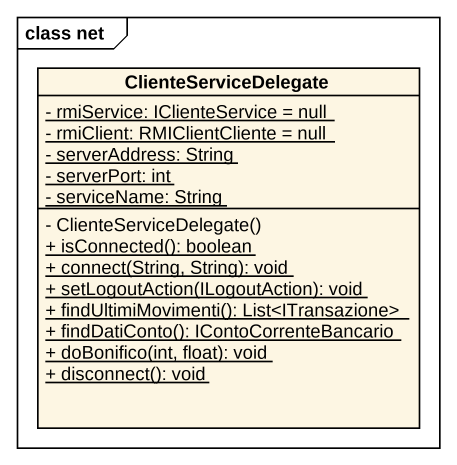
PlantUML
@startuml
mainframe class net
hide circle
hide empty members
skinparam classAttributeIconSize 0
class ClienteServiceDelegate {
  {static} - rmiService: IClienteService = null
  {static} - rmiClient: RMIClientCliente = null
  {static} - serverAddress: String
  {static} - serverPort: int
  {static} - serviceName: String
  - ClienteServiceDelegate()
  {static} + isConnected(): boolean
  {static} + connect(String, String): void
  {static} + setLogoutAction(ILogoutAction): void
  {static} + findUltimiMovimenti(): List<ITransazione>
  {static} + findDatiConto(): IContoCorrenteBancario
  {static} + doBonifico(int, float): void
  {static} + disconnect(): void
}
@enduml
